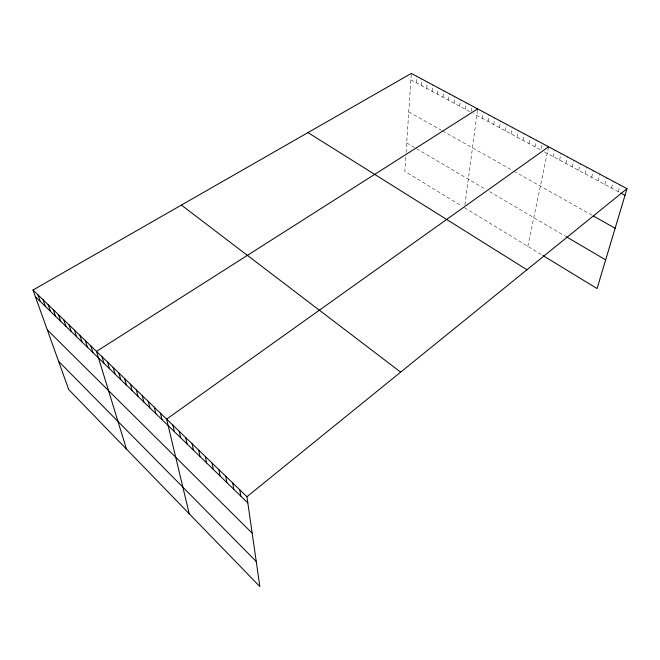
<?xml version="1.0" encoding="UTF-8"?>
<svg xmlns="http://www.w3.org/2000/svg" width="660" height="660" viewBox="0 0 660 660"><rect width="100%" height="100%" fill="white"/><g stroke="black" fill="none" stroke-linecap="round" stroke-linejoin="round"><path stroke-width="0.49" stroke-dasharray="3.3 2.47" d="M405.743 157.327L404.819 171.319L461.942 206.159M406.057 152.575L411.312 73.433M416.138 82.706L416.6 76.263M421.435 85.569L421.93 79.109M426.772 88.448L427.309 81.98M432.151 91.344L432.721 84.876M437.58 94.273L438.182 87.788M443.041 97.218L443.685 90.725M448.553 100.188L449.229 93.695M454.105 103.183L454.822 96.682M459.707 106.202L460.457 99.693M465.349 109.246L466.141 102.729M471.157 111.383L471.628 107.654M464.904 204.946L477.642 108.875M482.386 118.437L483.293 111.895M488.045 121.481L488.994 114.939M493.746 124.558L494.736 118.008M499.496 127.66L500.519 121.102M505.288 130.787L506.36 124.22M511.129 133.93L512.242 127.363M517.019 137.107L518.174 130.531M522.959 140.308L524.155 133.724M528.94 143.542L530.186 136.95M534.98 146.792L536.266 140.2M542.017 145.357L541.06 150.076L473.501 113.644M527.802 246.328L548.576 146.776M553.385 156.717L554.812 150.109M559.622 160.083L561.099 153.466M565.909 163.474L567.435 156.849M572.253 166.898L573.829 160.264M578.655 170.346L580.28 163.713M585.106 173.827L586.781 167.186M591.616 177.334L593.34 170.692M598.174 180.873L599.957 174.224M604.799 184.445L606.631 177.796M611.473 188.042L613.363 181.393M618.206 191.68L620.153 185.014M410.883 79.876L470.225 111.878M544.566 151.965L619.905 192.596M408.763 111.895L441.656 130.441M442.546 130.944L512.935 170.635M513.752 171.097L592.564 215.539M406.7 142.931L414.934 147.774M416.592 148.748L485.661 189.346M489.489 191.598L565.455 236.255M464.533 207.735L542.116 255.057"/><path stroke-width="0.99" d="M33 290.037L246.939 496.733L259.842 586.567L68.731 389.573L33 290.037L411.312 73.433L627 188.677L597.061 288.56L542.916 255.544M246.939 496.733L627 188.677M548.576 146.776L166.609 419.125L189.222 513.769M477.642 108.875L96.492 351.384L126.464 449.089M620.755 193.05L625.004 195.343M593.356 215.985L615.136 228.269M566.313 236.758L605.657 259.891M307.964 132.611L526.969 269.759M181.393 205.078L400.653 372.133M35.417 296.761L247.83 502.945M47.281 329.81L252.178 533.173M58.575 361.276L256.237 561.487M37.991 294.863L40.375 301.579M43.032 299.731L45.392 306.446M48.13 304.656L50.457 311.371M53.278 309.631L55.58 316.338M58.484 314.655L60.753 321.362M63.739 319.737L65.984 326.436M69.052 324.868L71.263 331.559M74.423 330.058L76.601 336.74M79.852 335.305L81.997 341.979M85.338 340.609L87.45 347.275M90.89 345.964L92.961 352.621M101.995 356.697L103.999 363.33M107.555 362.068L109.519 368.692M113.174 367.496L115.104 374.113M118.858 372.983L120.747 379.591M124.6 378.535L126.448 385.126M130.399 384.145L132.214 390.72M136.273 389.812L138.039 396.379M142.205 395.546L143.938 402.097M148.203 401.338L149.894 407.88M154.275 407.203L155.917 413.721M160.405 413.127L162.005 419.636M172.887 425.188L174.388 431.656M179.231 431.318L180.691 437.77M185.658 437.522L187.06 443.957M192.151 443.792L193.504 450.211M198.718 450.145L200.021 456.53M205.367 456.563L206.613 462.932M212.091 463.064L213.279 469.409M218.897 469.631L220.027 475.959M225.778 476.289L226.858 482.584M232.749 483.021L233.764 489.291M239.803 489.835L240.76 496.072"/></g></svg>
